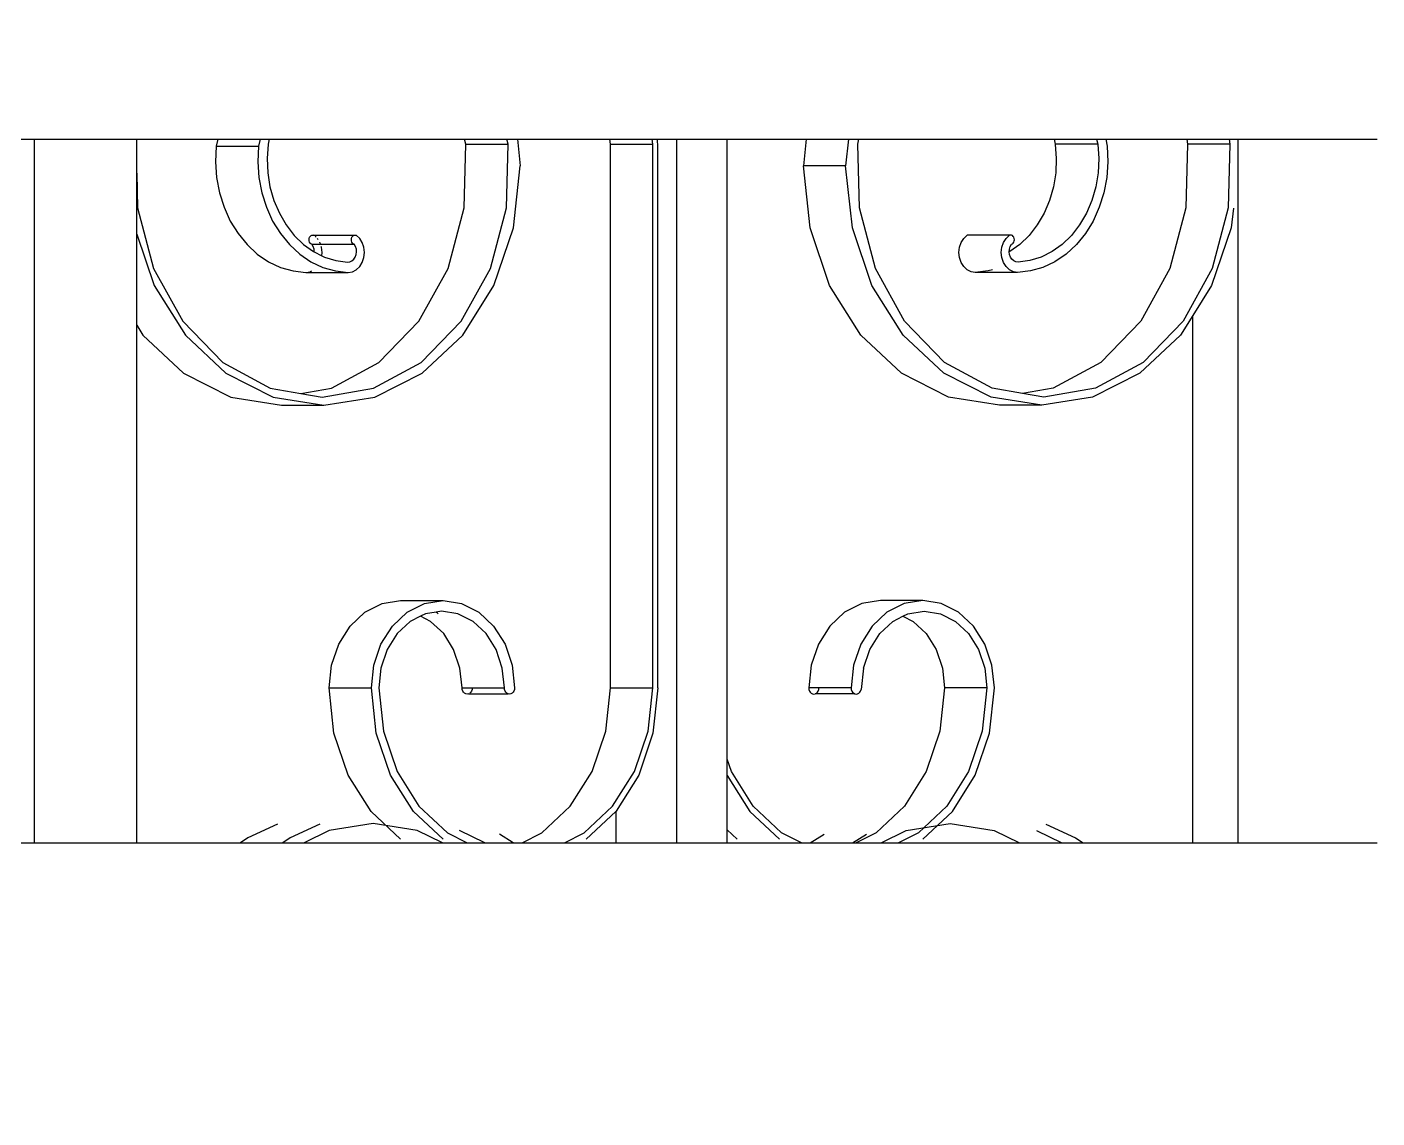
# Model space of a CAD drawing. Header units: millimetres. Extents: x 173236 to 801264, y -94969 to 615039.
# Drawn here: x 549297.2 to 549520.8, y -3399.9 to -3219.2 of the extents above; entities that cross this region are included whole.
import ezdxf

# ---------------------------------------------------------------- set-up
doc = ezdxf.new("R2010")
doc.units = ezdxf.units.MM
doc.header["$MEASUREMENT"] = 0
doc.header["$PDMODE"] = 2
for name, color, linetype in [('VOX-A-ANNO-DIMS', 160, 'Continuous'), ('VOX-A-STAIRS-STEPS', 140, 'Continuous'), ('VOX-A-WALL-PATT', 233, 'Continuous')]:
    doc.layers.add(name, color=color, linetype=linetype)
doc.styles.add('1.5 mm Rotis Annotative', font='', dxfattribs={"height": 1.5})
doc.styles.get('1.5 mm Rotis Annotative').set_extended_font_data('Rotis Sans Serif')
doc.dimstyles.new('1.5 mm Rotis Annotative', dxfattribs={"dimtxt": 1.5, "dimasz": 1, "dimexe": 1.5, "dimexo": 0, "dimgap": 1, "dimtad": 1, "dimdec": 0, "dimrnd": 5, "dimzin": 0, "dimdsep": 46, "dimtxsty": '1.5 mm Rotis Annotative', "dimblk": 'ARCHTICK', "dimcen": 0.09, "dimdle": 1, "dimadec": 0, "dimazin": 0, "dimtfac": 1, "dimtdec": 0, "dimtofl": 0, "dimtmove": 1, "dimatfit": 3, "dimfxl": 2, "dimfxlon": 1, "dimtolj": 1, "dimtzin": 0, "dimarcsym": 0})

# ---------------------------------------------------------------- blocks, each defined once
blk = doc.blocks.new('SS')
at = {"layer": 'VOX-A-WALL-PATT'}
for p, q in [((292974.99, -1999.25), (292952.56, -1999.25)), ((292974.99, -2113.03), (292974.99, -1999.25)), ((292975.79, -1999.25), (292974.99, -1999.25)), ((292976.47, -1999.25), (292975.79, -1999.25)), ((292976.47, -1999.25), (292976.36, -2000.04)), ((292983.32, -1999.25), (292976.47, -1999.25)), ((292983.32, -1999.25), (292983.21, -2000.04)), ((292996.43, -1999.25), (292983.32, -1999.25)), ((292996.43, -1999.25), (292996.19, -2000.38)), ((292997.91, -1999.25), (292996.43, -1999.25)), ((292997.91, -1999.25), (292997.73, -2000.04)), ((293004.76, -1999.25), (292997.91, -1999.25)), ((293004.76, -1999.25), (293004.58, -2000.04)), ((293036.35, -1999.25), (293004.76, -1999.25)), ((293036.53, -2000.04), (293036.35, -1999.25)), ((293038.04, -1999.25), (293036.35, -1999.25)), ((293044.89, -1999.25), (293038.04, -1999.25)), ((293038.04, -1999.25), (293038.49, -2003.56)), ((293057.65, -1999.25), (293044.89, -1999.25)), ((293044.89, -1999.25), (293045.33, -2003.56)), ((293057.65, -2099.49), (293057.65, -1999.25)), ((293065.81, -1999.25), (293057.65, -1999.25)), ((293065.81, -2113.03), (293065.81, -1999.25)), ((293068.94, -1999.25), (293065.81, -1999.25)), ((293068.86, -2000.56), (293068.94, -1999.25)), ((293069.79, -1999.25), (293068.94, -1999.25)), ((293069.68, -2000.04), (293069.79, -1999.25)), ((293076.64, -1999.25), (293069.79, -1999.25)), ((293076.53, -2000.04), (293076.64, -1999.25)), ((293091.58, -1999.25), (293076.64, -1999.25)), ((293091.58, -1999.25), (293091.13, -2003.56)), ((293093.27, -1999.25), (293091.58, -1999.25)), ((293093.08, -2000.04), (293093.27, -1999.25)), ((293100.11, -1999.25), (293093.27, -1999.25)), ((293099.93, -2000.04), (293100.11, -1999.25)), ((293131.7, -1999.25), (293100.11, -1999.25)), ((293131.7, -1999.25), (293131.89, -2000.04)), ((293133.19, -1999.25), (293131.7, -1999.25)), ((293133.19, -1999.25), (293133.43, -2000.38)), ((293140.04, -1999.25), (293133.19, -1999.25)), ((293140.04, -1999.25), (293140.28, -2000.38)), ((293149.8, -1999.25), (293140.04, -1999.25)), ((293151.49, -1999.25), (293149.8, -1999.25)), ((293153.14, -1999.25), (293151.49, -1999.25)), ((293166.19, -1999.25), (293153.14, -1999.25)), ((293153.14, -2004.73), (293153.14, -1999.25)), ((293169.69, -1999.25), (293166.19, -1999.25)), ((293169.69, -2113.03), (293169.69, -1999.25)), ((293180.48, -1999.25), (293169.69, -1999.25)), ((292976.36, -2000.04), (292976.63, -2010.34)), ((292976.36, -2000.04), (292983.21, -2000.04)), ((292983.21, -2000.04), (292983.48, -2010.34)), ((292996.19, -2000.38), (292996.08, -2002.91)), ((292997.73, -2000.04), (292997.57, -2002.36)), ((292997.73, -2000.04), (293004.58, -2000.04)), ((293004.58, -2000.04), (293004.42, -2002.36)), ((293036.26, -2010.34), (293036.53, -2000.04)), ((293068.86, -2087.98), (293068.86, -2000.56)), ((293076.53, -2000.04), (293069.68, -2000.04)), ((293069.68, -2087.98), (293069.68, -2000.04)), ((293076.53, -2087.98), (293076.53, -2000.04)), ((293099.93, -2000.04), (293093.08, -2000.04)), ((293093.35, -2010.34), (293093.08, -2000.04)), ((293100.2, -2010.34), (293099.93, -2000.04)), ((293131.89, -2000.04), (293132.05, -2002.36)), ((293140.28, -2000.38), (293133.43, -2000.38)), ((293133.43, -2000.38), (293133.54, -2002.91)), ((293140.28, -2000.38), (293140.39, -2002.91)), ((292996.08, -2002.91), (292996.26, -2005.43)), ((292997.57, -2002.36), (292997.67, -2004.68)), ((293004.42, -2002.36), (293004.52, -2004.68)), ((293037.4, -2013.58), (293038.49, -2003.56)), ((293038.49, -2003.56), (293045.33, -2003.56)), ((293044.25, -2013.58), (293045.33, -2003.56)), ((293092.21, -2013.58), (293091.13, -2003.56)), ((293132.05, -2002.36), (293131.95, -2004.68)), ((293133.54, -2002.91), (293133.36, -2005.43)), ((293140.39, -2002.91), (293140.21, -2005.43)), ((292996.26, -2005.43), (292996.72, -2007.91)), ((292997.67, -2004.68), (292998.04, -2006.96)), ((293004.52, -2004.68), (293004.89, -2006.96)), ((293131.95, -2004.68), (293131.58, -2006.96)), ((293133.36, -2005.43), (293132.89, -2007.91)), ((293140.21, -2005.43), (293139.74, -2007.91)), ((293153.14, -2004.73), (293152.99, -2010.34)), ((293153.14, -2014.6), (293153.14, -2004.73)), ((292996.72, -2007.91), (292997.47, -2010.27)), ((292998.04, -2006.96), (292998.67, -2009.16)), ((293004.89, -2006.96), (293005.52, -2009.16)), ((293131.58, -2006.96), (293130.95, -2009.16)), ((293132.89, -2007.91), (293132.15, -2010.27)), ((293139.74, -2007.91), (293139, -2010.27)), ((292975.79, -2010.39), (292976.14, -2013.58)), ((292976.63, -2010.34), (292979.22, -2020.15)), ((292983.48, -2010.34), (292986.07, -2020.15)), ((292997.47, -2010.27), (292998.47, -2012.49)), ((292998.67, -2009.16), (292999.54, -2011.23)), ((293005.52, -2009.16), (293006.39, -2011.23)), ((293033.67, -2020.15), (293036.26, -2010.34)), ((293095.94, -2020.15), (293093.35, -2010.34)), ((293102.79, -2020.15), (293100.2, -2010.34)), ((293130.95, -2009.16), (293130.07, -2011.23)), ((293132.15, -2010.27), (293131.15, -2012.49)), ((293139, -2010.27), (293138, -2012.49)), ((293152.99, -2010.34), (293150.4, -2020.15)), ((292998.47, -2012.49), (292999.72, -2014.52)), ((292999.54, -2011.23), (293000.65, -2013.12)), ((293006.39, -2011.23), (293007.5, -2013.12)), ((293130.07, -2011.23), (293128.97, -2013.12)), ((293131.15, -2012.49), (293129.9, -2014.52)), ((293138, -2012.49), (293136.75, -2014.52)), ((292976.14, -2013.58), (292979.31, -2022.93)), ((292999.72, -2014.52), (293001.18, -2016.31)), ((293000.65, -2013.12), (293001.96, -2014.81)), ((293001.96, -2014.81), (293003.45, -2016.26)), ((293007.5, -2013.12), (293008.81, -2014.81)), ((293008.81, -2014.81), (293010.3, -2016.26)), ((293011.29, -2015.12), (293011.39, -2014.97)), ((293011.39, -2014.97), (293011.52, -2014.85)), ((293011.52, -2014.85), (293011.67, -2014.77)), ((293011.67, -2014.77), (293011.84, -2014.75)), ((293011.84, -2014.75), (293012, -2014.78)), ((293012, -2014.78), (293018.52, -2014.77)), ((293012.54, -2015.29), (293012, -2014.78)), ((293018.52, -2014.77), (293018.68, -2014.75)), ((293018.68, -2014.75), (293018.85, -2014.78)), ((293019.39, -2015.29), (293018.85, -2014.78)), ((293034.24, -2022.93), (293037.4, -2013.58)), ((293041.09, -2022.93), (293044.25, -2013.58)), ((293095.38, -2022.93), (293092.21, -2013.58)), ((293117.07, -2015.29), (293117.62, -2014.78)), ((293117.78, -2014.75), (293117.62, -2014.78)), ((293117.95, -2014.78), (293117.78, -2014.75)), ((293124.47, -2014.78), (293117.95, -2014.78)), ((293118.1, -2014.85), (293117.95, -2014.78)), ((293118.23, -2014.97), (293118.1, -2014.85)), ((293118.33, -2015.12), (293118.23, -2014.97)), ((293124.1, -2015.12), (293124.27, -2014.97)), ((293124.39, -2014.85), (293124.47, -2014.78)), ((293124.63, -2014.75), (293124.47, -2014.78)), ((293124.79, -2014.77), (293124.63, -2014.75)), ((293124.94, -2014.85), (293124.79, -2014.77)), ((293125.08, -2014.97), (293124.94, -2014.85)), ((293125.18, -2015.12), (293125.08, -2014.97)), ((293127.66, -2014.81), (293126.17, -2016.26)), ((293128.97, -2013.12), (293127.66, -2014.81)), ((293129.9, -2014.52), (293128.44, -2016.31)), ((293136.75, -2014.52), (293135.28, -2016.31)), ((293153.14, -2014.6), (293150.31, -2022.93)), ((293153.14, -2029.33), (293153.14, -2014.6)), ((293001.18, -2016.31), (293002.84, -2017.84)), ((293003.45, -2016.26), (293005.09, -2017.44)), ((293010.3, -2016.26), (293011.94, -2017.44)), ((293011.2, -2015.51), (293011.23, -2015.31)), ((293011.22, -2015.71), (293011.2, -2015.51)), ((293011.28, -2015.89), (293011.22, -2015.71)), ((293011.23, -2015.31), (293011.29, -2015.12)), ((293011.38, -2016.05), (293011.28, -2015.89)), ((293011.51, -2016.17), (293011.38, -2016.05)), ((293011.66, -2016.25), (293011.51, -2016.17)), ((293011.88, -2016.62), (293011.66, -2016.25)), ((293012.01, -2017.04), (293011.88, -2016.62)), ((293012.04, -2017.48), (293012.01, -2017.04)), ((293012.96, -2015.96), (293012.54, -2015.29)), ((293013.23, -2016.73), (293012.96, -2015.96)), ((293013.32, -2017.57), (293013.23, -2016.73)), ((293019.81, -2015.96), (293019.39, -2015.29)), ((293020.08, -2016.73), (293019.81, -2015.96)), ((293020.17, -2017.57), (293020.08, -2016.73)), ((293116.3, -2017.57), (293116.39, -2016.73)), ((293116.39, -2016.73), (293116.65, -2015.96)), ((293116.65, -2015.96), (293117.07, -2015.29)), ((293117.58, -2017.48), (293117.61, -2017.04)), ((293117.61, -2017.04), (293117.74, -2016.62)), ((293117.74, -2016.62), (293117.96, -2016.25)), ((293117.96, -2016.25), (293118.11, -2016.17)), ((293124.81, -2016.25), (293117.96, -2016.25)), ((293118.11, -2016.17), (293118.24, -2016.05)), ((293118.24, -2016.05), (293118.33, -2015.89)), ((293118.39, -2015.31), (293118.33, -2015.12)), ((293118.33, -2015.89), (293118.4, -2015.71)), ((293118.42, -2015.51), (293118.39, -2015.31)), ((293118.4, -2015.71), (293118.42, -2015.51)), ((293123.15, -2017.57), (293123.24, -2016.73)), ((293123.24, -2016.73), (293123.28, -2016.62)), ((293123.43, -2016.17), (293123.5, -2015.96)), ((293123.5, -2015.96), (293123.54, -2015.89)), ((293123.79, -2015.51), (293123.91, -2015.31)), ((293124.42, -2017.48), (293124.46, -2017.04)), ((293124.46, -2017.04), (293124.59, -2016.62)), ((293126.17, -2016.26), (293124.53, -2017.44)), ((293124.59, -2016.62), (293124.81, -2016.25)), ((293124.81, -2016.25), (293124.96, -2016.17)), ((293124.96, -2016.17), (293125.09, -2016.05)), ((293125.09, -2016.05), (293125.18, -2015.89)), ((293125.24, -2015.31), (293125.18, -2015.12)), ((293125.18, -2015.89), (293125.24, -2015.71)), ((293125.26, -2015.51), (293125.24, -2015.31)), ((293125.24, -2015.71), (293125.26, -2015.51)), ((293128.44, -2016.31), (293126.78, -2017.84)), ((293135.28, -2016.31), (293133.63, -2017.84)), ((293002.84, -2017.84), (293004.65, -2019.08)), ((293004.65, -2019.08), (293006.59, -2019.99)), ((293005.09, -2017.44), (293006.85, -2018.32)), ((293006.85, -2018.32), (293008.7, -2018.89)), ((293008.7, -2018.89), (293010.59, -2019.15)), ((293010.59, -2019.15), (293010.96, -2019.1)), ((293010.96, -2019.1), (293011.3, -2018.94)), ((293011.23, -2018.89), (293011.3, -2018.94)), ((293011.3, -2018.94), (293011.6, -2018.68)), ((293011.6, -2018.68), (293011.83, -2018.33)), ((293011.83, -2018.33), (293011.98, -2017.92)), ((293011.94, -2017.44), (293012.04, -2017.48)), ((293011.98, -2017.92), (293012.04, -2017.48)), ((293012.54, -2019.85), (293012.96, -2019.18)), ((293012.96, -2019.18), (293013.23, -2018.4)), ((293013.23, -2018.4), (293013.32, -2017.57)), ((293019.39, -2019.85), (293019.81, -2019.18)), ((293019.81, -2019.18), (293020.08, -2018.4)), ((293020.08, -2018.4), (293020.17, -2017.57)), ((293116.39, -2018.4), (293116.3, -2017.57)), ((293116.65, -2019.18), (293116.39, -2018.4)), ((293117.07, -2019.85), (293116.65, -2019.18)), ((293117.63, -2017.92), (293117.58, -2017.48)), ((293117.79, -2018.33), (293117.63, -2017.92)), ((293118.02, -2018.68), (293117.79, -2018.33)), ((293118.32, -2018.94), (293118.02, -2018.68)), ((293118.66, -2019.1), (293118.32, -2018.94)), ((293119.02, -2019.15), (293118.66, -2019.1)), ((293120.92, -2018.89), (293119.02, -2019.15)), ((293122.76, -2018.32), (293120.92, -2018.89)), ((293123.21, -2018.1), (293122.76, -2018.32)), ((293124.97, -2019.08), (293123.03, -2019.99)), ((293123.21, -2018.1), (293123.15, -2017.57)), ((293124.42, -2017.48), (293123.21, -2018.1)), ((293124.53, -2017.44), (293124.42, -2017.48)), ((293126.78, -2017.84), (293124.97, -2019.08)), ((293131.81, -2019.08), (293129.88, -2019.99)), ((293133.63, -2017.84), (293131.81, -2019.08)), ((292979.22, -2020.15), (292983.93, -2028.7)), ((292986.07, -2020.15), (292990.77, -2028.7)), ((293006.59, -2019.99), (293008.61, -2020.56)), ((293008.61, -2020.56), (293010.68, -2020.79)), ((293010.68, -2020.79), (293011.36, -2020.68)), ((293010.68, -2020.79), (293017.53, -2020.79)), ((293011.36, -2020.68), (293012, -2020.36)), ((293012, -2020.36), (293012.54, -2019.85)), ((293014.74, -2020.36), (293015.46, -2020.56)), ((293015.46, -2020.56), (293017.53, -2020.79)), ((293017.53, -2020.79), (293018.21, -2020.68)), ((293018.21, -2020.68), (293018.85, -2020.36)), ((293018.85, -2020.36), (293019.39, -2019.85)), ((293028.97, -2028.7), (293033.67, -2020.15)), ((293100.65, -2028.7), (293095.94, -2020.15)), ((293107.5, -2028.7), (293102.79, -2020.15)), ((293117.62, -2020.36), (293117.07, -2019.85)), ((293118.26, -2020.68), (293117.62, -2020.36)), ((293118.94, -2020.79), (293118.26, -2020.68)), ((293121.01, -2020.56), (293118.94, -2020.79)), ((293125.79, -2020.79), (293118.94, -2020.79)), ((293123.03, -2019.99), (293121.01, -2020.56)), ((293125.1, -2020.68), (293124.88, -2020.56)), ((293125.79, -2020.79), (293125.1, -2020.68)), ((293127.86, -2020.56), (293125.79, -2020.79)), ((293129.88, -2019.99), (293127.86, -2020.56)), ((293150.4, -2020.15), (293145.69, -2028.7)), ((292979.31, -2022.93), (292982.36, -2027.78)), ((293029.2, -2030.95), (293034.24, -2022.93)), ((293036.05, -2030.95), (293041.09, -2022.93)), ((293100.42, -2030.95), (293095.38, -2022.93)), ((293150.31, -2022.93), (293145.27, -2030.95)), ((292982.36, -2113.03), (292982.36, -2027.78)), ((292982.36, -2027.78), (292984.35, -2030.95)), ((292983.93, -2028.7), (292990.38, -2035.34)), ((292990.77, -2028.7), (292997.23, -2035.34)), ((293022.51, -2035.34), (293028.97, -2028.7)), ((293107.11, -2035.34), (293100.65, -2028.7)), ((293113.96, -2035.34), (293107.5, -2028.7)), ((293145.69, -2028.7), (293139.23, -2035.34)), ((293153.14, -2029.33), (293152.12, -2030.95)), ((293153.14, -2113.03), (293153.14, -2029.33)), ((292984.35, -2030.95), (292990.91, -2037.1)), ((293022.63, -2037.1), (293029.2, -2030.95)), ((293029.48, -2037.1), (293036.05, -2030.95)), ((293106.99, -2037.1), (293100.42, -2030.95)), ((293145.27, -2030.95), (293138.7, -2037.1)), ((293152.12, -2030.95), (293145.55, -2037.1)), ((292990.38, -2035.34), (292998.09, -2039.53)), ((292997.23, -2035.34), (293004.94, -2039.53)), ((293014.8, -2039.53), (293022.51, -2035.34)), ((293114.82, -2039.53), (293107.11, -2035.34)), ((293121.66, -2039.53), (293113.96, -2035.34)), ((293139.23, -2035.34), (293131.53, -2039.53)), ((292990.91, -2037.1), (292998.56, -2040.97)), ((293014.98, -2040.97), (293022.63, -2037.1)), ((293021.83, -2040.97), (293029.48, -2037.1)), ((293114.64, -2040.97), (293106.99, -2037.1)), ((293138.7, -2037.1), (293131.06, -2040.97)), ((293145.55, -2037.1), (293137.9, -2040.97)), ((292998.09, -2039.53), (293006.45, -2040.97)), ((292998.56, -2040.97), (293006.77, -2042.29)), ((293004.94, -2039.53), (293009.87, -2040.38)), ((293006.45, -2040.97), (293009.87, -2040.38)), ((293006.77, -2042.29), (293014.98, -2040.97)), ((293009.87, -2040.38), (293014.8, -2039.53)), ((293013.62, -2042.29), (293021.83, -2040.97)), ((293122.85, -2042.29), (293114.64, -2040.97)), ((293123.17, -2040.97), (293114.82, -2039.53)), ((293126.6, -2040.38), (293121.66, -2039.53)), ((293131.06, -2040.97), (293122.85, -2042.29)), ((293126.6, -2040.38), (293123.17, -2040.97)), ((293131.53, -2039.53), (293126.6, -2040.38)), ((293137.9, -2040.97), (293129.7, -2042.29)), ((293006.77, -2042.29), (293013.62, -2042.29)), ((293129.7, -2042.29), (293122.85, -2042.29)), ((293023.02, -2074.32), (293026.02, -2073.84)), ((293026.02, -2073.84), (293029.02, -2074.32)), ((293026.02, -2073.84), (293032.87, -2073.84)), ((293032.87, -2073.84), (293035.87, -2074.32)), ((293103.6, -2073.84), (293100.6, -2074.32)), ((293110.45, -2073.84), (293103.6, -2073.84)), ((293106.59, -2074.32), (293103.6, -2073.84)), ((293113.44, -2074.32), (293110.45, -2073.84)), ((293017.83, -2077.98), (293020.23, -2075.73)), ((293020.23, -2075.73), (293023.02, -2074.32)), ((293023.17, -2076), (293020.72, -2077.24)), ((293025.79, -2075.58), (293023.17, -2076)), ((293028.42, -2076), (293025.79, -2075.58)), ((293029.22, -2076.41), (293028.42, -2076)), ((293029.02, -2074.32), (293031.81, -2075.73)), ((293031.81, -2075.73), (293034.21, -2077.98)), ((293035.87, -2074.32), (293038.66, -2075.73)), ((293038.66, -2075.73), (293041.06, -2077.98)), ((293097.81, -2075.73), (293095.41, -2077.98)), ((293100.6, -2074.32), (293097.81, -2075.73)), ((293098.75, -2077.24), (293101.2, -2076)), ((293101.2, -2076), (293103.82, -2075.58)), ((293103.82, -2075.58), (293104.69, -2075.72)), ((293104.66, -2075.73), (293104.37, -2076)), ((293104.69, -2075.72), (293104.66, -2075.73)), ((293104.69, -2075.72), (293106.45, -2076)), ((293106.45, -2076), (293107.25, -2076.41)), ((293109.39, -2075.73), (293106.59, -2074.32)), ((293111.78, -2077.98), (293109.39, -2075.73)), ((293116.24, -2075.73), (293113.44, -2074.32)), ((293118.63, -2077.98), (293116.24, -2075.73)), ((293015.99, -2080.91), (293017.83, -2077.98)), ((293020.72, -2077.24), (293018.61, -2079.21)), ((293027.57, -2077.24), (293025.46, -2079.21)), ((293029.22, -2076.41), (293027.57, -2077.24)), ((293030.87, -2077.24), (293029.22, -2076.41)), ((293032.97, -2079.21), (293030.87, -2077.24)), ((293034.21, -2077.98), (293036.05, -2080.91)), ((293041.06, -2077.98), (293042.9, -2080.91)), ((293095.41, -2077.98), (293093.57, -2080.91)), ((293096.64, -2079.21), (293098.75, -2077.24)), ((293103.49, -2079.21), (293105.6, -2077.24)), ((293105.6, -2077.24), (293107.25, -2076.41)), ((293107.25, -2076.41), (293108.9, -2077.24)), ((293108.9, -2077.24), (293111, -2079.21)), ((293113.63, -2080.91), (293111.78, -2077.98)), ((293120.47, -2080.91), (293118.63, -2077.98)), ((293018.61, -2079.21), (293017, -2081.78)), ((293025.46, -2079.21), (293023.85, -2081.78)), ((293034.59, -2081.78), (293032.97, -2079.21)), ((293095.03, -2081.78), (293096.64, -2079.21)), ((293101.88, -2081.78), (293103.49, -2079.21)), ((293111, -2079.21), (293112.62, -2081.78)), ((293014.84, -2084.32), (293015.99, -2080.91)), ((293017, -2081.78), (293015.99, -2084.77)), ((293023.85, -2081.78), (293022.84, -2084.77)), ((293035.6, -2084.77), (293034.59, -2081.78)), ((293036.05, -2080.91), (293037.21, -2084.32)), ((293042.9, -2080.91), (293044.06, -2084.32)), ((293093.57, -2080.91), (293092.41, -2084.32)), ((293094.02, -2084.77), (293095.03, -2081.78)), ((293100.86, -2084.77), (293101.88, -2081.78)), ((293112.62, -2081.78), (293113.63, -2084.77)), ((293114.78, -2084.32), (293113.63, -2080.91)), ((293121.63, -2084.32), (293120.47, -2080.91)), ((293014.44, -2087.98), (293014.84, -2084.32)), ((293015.99, -2084.77), (293015.64, -2087.98)), ((293022.84, -2084.77), (293022.49, -2087.98)), ((293035.6, -2084.77), (293035.98, -2088.24)), ((293037.21, -2084.32), (293037.6, -2087.98)), ((293044.06, -2084.32), (293044.45, -2087.98)), ((293092.41, -2084.32), (293092.02, -2087.98)), ((293093.67, -2087.98), (293094.02, -2084.77)), ((293100.52, -2087.98), (293100.86, -2084.77)), ((293113.63, -2084.77), (293113.98, -2087.98)), ((293115.18, -2087.98), (293114.78, -2084.32)), ((293122.03, -2087.98), (293121.63, -2084.32)), ((293015.23, -2095.3), (293014.44, -2087.98)), ((293015.64, -2087.98), (293022.49, -2087.98)), ((293015.64, -2087.98), (293016.4, -2094.98)), ((293022.49, -2087.98), (293023.24, -2094.98)), ((293036.06, -2088.49), (293035.98, -2088.24)), ((293036.19, -2088.69), (293036.06, -2088.49)), ((293036.36, -2088.85), (293036.19, -2088.69)), ((293036.56, -2088.96), (293036.36, -2088.85)), ((293036.77, -2088.99), (293036.56, -2088.96)), ((293036.99, -2088.96), (293036.77, -2088.99)), ((293037.19, -2088.85), (293036.99, -2088.96)), ((293036.99, -2088.96), (293043.41, -2088.96)), ((293037.36, -2088.69), (293037.19, -2088.85)), ((293037.49, -2088.49), (293037.36, -2088.69)), ((293037.57, -2088.24), (293037.49, -2088.49)), ((293037.6, -2087.98), (293037.57, -2088.24)), ((293037.6, -2087.98), (293042.8, -2087.98)), ((293042.83, -2088.24), (293042.8, -2087.98)), ((293042.8, -2087.98), (293044.45, -2087.98)), ((293042.91, -2088.49), (293042.83, -2088.24)), ((293043.04, -2088.69), (293042.91, -2088.49)), ((293043.21, -2088.85), (293043.04, -2088.69)), ((293043.62, -2088.99), (293043.41, -2088.96)), ((293043.84, -2088.96), (293043.62, -2088.99)), ((293044.04, -2088.85), (293043.84, -2088.96)), ((293044.21, -2088.69), (293044.04, -2088.85)), ((293044.34, -2088.49), (293044.21, -2088.69)), ((293044.42, -2088.24), (293044.34, -2088.49)), ((293044.45, -2087.98), (293044.42, -2088.24)), ((293068.86, -2087.98), (293069.65, -2095.3)), ((293076.53, -2087.98), (293069.68, -2087.98)), ((293070.44, -2094.98), (293069.68, -2087.98)), ((293077.29, -2094.98), (293076.53, -2087.98)), ((293092.02, -2087.98), (293092.05, -2088.24)), ((293092.05, -2088.24), (293092.13, -2088.49)), ((293092.13, -2088.49), (293092.26, -2088.69)), ((293092.26, -2088.69), (293092.43, -2088.85)), ((293092.43, -2088.85), (293092.63, -2088.96)), ((293092.63, -2088.96), (293092.84, -2088.99)), ((293092.84, -2088.99), (293093.06, -2088.96)), ((293093.06, -2088.96), (293093.26, -2088.85)), ((293099.48, -2088.96), (293093.06, -2088.96)), ((293093.26, -2088.85), (293093.43, -2088.69)), ((293093.43, -2088.69), (293093.56, -2088.49)), ((293093.56, -2088.49), (293093.64, -2088.24)), ((293093.64, -2088.24), (293093.67, -2087.98)), ((293098.87, -2087.98), (293093.67, -2087.98)), ((293098.87, -2087.98), (293098.89, -2088.24)), ((293100.52, -2087.98), (293098.87, -2087.98)), ((293098.89, -2088.24), (293098.98, -2088.49)), ((293098.98, -2088.49), (293099.11, -2088.69)), ((293099.11, -2088.69), (293099.28, -2088.85)), ((293099.48, -2088.96), (293099.69, -2088.99)), ((293099.69, -2088.99), (293099.91, -2088.96)), ((293099.91, -2088.96), (293100.11, -2088.85)), ((293100.11, -2088.85), (293100.28, -2088.69)), ((293100.28, -2088.69), (293100.41, -2088.49)), ((293100.41, -2088.49), (293100.49, -2088.24)), ((293100.49, -2088.24), (293100.52, -2087.98)), ((293113.98, -2087.98), (293113.22, -2094.98)), ((293114.39, -2095.3), (293115.18, -2087.98)), ((293122.03, -2087.98), (293115.18, -2087.98)), ((293121.24, -2095.3), (293122.03, -2087.98)), ((293017.54, -2102.12), (293015.23, -2095.3)), ((293016.4, -2094.98), (293018.61, -2101.5)), ((293023.24, -2094.98), (293025.46, -2101.5)), ((293069.65, -2095.3), (293071.96, -2102.12)), ((293072.65, -2101.5), (293070.44, -2094.98)), ((293079.5, -2101.5), (293077.29, -2094.98)), ((293113.22, -2094.98), (293111.01, -2101.5)), ((293112.07, -2102.12), (293114.39, -2095.3)), ((293118.92, -2102.12), (293121.24, -2095.3)), ((293056.97, -2101.5), (293057.65, -2099.49)), ((293057.65, -2102.13), (293057.65, -2099.49)), ((293021.22, -2107.98), (293017.54, -2102.12)), ((293018.61, -2101.5), (293022.13, -2107.11)), ((293025.46, -2101.5), (293028.98, -2107.11)), ((293053.45, -2107.11), (293056.97, -2101.5)), ((293057.65, -2102.13), (293053.98, -2107.98)), ((293057.65, -2110.95), (293057.65, -2102.13)), ((293071.96, -2102.12), (293075.59, -2107.9)), ((293076.17, -2107.11), (293072.65, -2101.5)), ((293083.02, -2107.11), (293079.5, -2101.5)), ((293111.01, -2101.5), (293107.49, -2107.11)), ((293108.39, -2107.98), (293112.07, -2102.12)), ((293115.24, -2107.98), (293118.92, -2102.12)), ((293026.02, -2112.47), (293021.22, -2107.98)), ((293022.13, -2107.11), (293026.71, -2111.4)), ((293028.98, -2107.11), (293033.56, -2111.4)), ((293048.86, -2111.4), (293053.45, -2107.11)), ((293053.98, -2107.98), (293049.18, -2112.47)), ((293075.59, -2113.03), (293075.59, -2107.9)), ((293075.59, -2107.9), (293075.64, -2107.98)), ((293075.64, -2107.98), (293080.44, -2112.47)), ((293080.76, -2111.4), (293076.17, -2107.11)), ((293087.61, -2111.4), (293083.02, -2107.11)), ((293107.49, -2107.11), (293102.9, -2111.4)), ((293103.6, -2112.47), (293108.39, -2107.98)), ((293110.45, -2112.47), (293115.24, -2107.98)), ((293006.09, -2110.02), (293001.32, -2112.25)), ((293007.6, -2111.03), (293003.54, -2113.03)), ((293014.45, -2111.03), (293010.39, -2113.03)), ((293021.57, -2109.92), (293014.45, -2111.03)), ((293028.69, -2111.03), (293021.57, -2109.92)), ((293032.76, -2113.03), (293028.69, -2111.03)), ((293057.65, -2110.95), (293056.03, -2112.47)), ((293057.65, -2113.03), (293057.65, -2110.95)), ((293096.86, -2113.03), (293100.93, -2111.03)), ((293103.71, -2113.03), (293107.78, -2111.03)), ((293107.78, -2111.03), (293114.9, -2109.92)), ((293114.9, -2109.92), (293122.02, -2111.03)), ((293122.02, -2111.03), (293126.08, -2113.03)), ((293123.53, -2110.02), (293128.3, -2112.25)), ((293130.38, -2110.02), (293135.15, -2112.25)), ((292974.99, -2113.03), (292952.56, -2113.03)), ((292982.36, -2113.03), (292974.99, -2113.03)), ((293000.09, -2113.03), (292982.36, -2113.03)), ((293001.32, -2112.25), (293000.09, -2113.03)), ((293003.54, -2113.03), (293000.09, -2113.03)), ((293010.39, -2113.03), (293003.54, -2113.03)), ((293032.76, -2113.03), (293010.39, -2113.03)), ((293026.71, -2111.4), (293029.92, -2113.03)), ((293037.36, -2113.03), (293032.76, -2113.03)), ((293033.56, -2111.4), (293036.77, -2113.03)), ((293037.36, -2113.03), (293035.13, -2111.63)), ((293044.2, -2113.03), (293037.36, -2113.03)), ((293044.2, -2113.03), (293041.97, -2111.63)), ((293057.65, -2113.03), (293044.2, -2113.03)), ((293045.65, -2113.03), (293048.86, -2111.4)), ((293065.81, -2113.03), (293057.65, -2113.03)), ((293075.59, -2113.03), (293065.81, -2113.03)), ((293092.26, -2113.03), (293075.59, -2113.03)), ((293083.96, -2113.03), (293080.76, -2111.4)), ((293090.81, -2113.03), (293087.61, -2111.4)), ((293092.26, -2113.03), (293094.49, -2111.63)), ((293096.86, -2113.03), (293092.26, -2113.03)), ((293103.71, -2113.03), (293096.86, -2113.03)), ((293102.9, -2111.4), (293099.7, -2113.03)), ((293126.08, -2113.03), (293103.71, -2113.03)), ((293129.53, -2113.03), (293126.08, -2113.03)), ((293128.3, -2112.25), (293129.53, -2113.03)), ((293136.37, -2113.03), (293129.53, -2113.03)), ((293135.15, -2112.25), (293136.37, -2113.03)), ((293149.8, -2113.03), (293136.37, -2113.03)), ((293151.49, -2113.03), (293149.8, -2113.03)), ((293153.14, -2113.03), (293151.49, -2113.03)), ((293166.19, -2113.03), (293153.14, -2113.03)), ((293169.69, -2113.03), (293166.19, -2113.03)), ((293180.48, -2113.03), (293169.69, -2113.03))]:
    blk.add_line(p, q, dxfattribs=at)
blk = doc.blocks.new('_ArchTick')
at = {"color": 0, "linetype": 'ByBlock', "const_width": 0.15}
blk.add_lwpolyline([(-0.5, -0.5), (0.5, 0.5)], dxfattribs=at)
blk = doc.blocks.new('*D661')
at = {"layer": 'Defpoints', "color": 0, "transparency": 16777216}
for p in [(537437.71, -1723.82), (553695.97, -1723.82), (547999.44, -4473.82)]:
    blk.add_point(p, dxfattribs=at)
at = {"layer": 'VOX-A-ANNO-DIMS', "color": 0, "lineweight": -2, "transparency": 16777216}
for p, q in [((537437.71, -4573.82), (537437.71, -1623.82)), ((537637.71, -1723.82), (537287.71, -1723.82)), ((537637.71, -4473.82), (537287.71, -4473.82))]:
    blk.add_line(p, q, dxfattribs=at)
at = {"layer": 'VOX-A-ANNO-DIMS', "color": 0, "lineweight": -2, "transparency": 16777216, "xscale": 100, "yscale": 100, "zscale": 100}
for p, rotation in [((537437.71, -1723.82), 90), ((537437.71, -4473.82), 270)]:
    blk.add_blockref('_ArchTick', p, dxfattribs=dict(at, rotation=rotation))
at = {"layer": 'VOX-A-ANNO-DIMS', "color": 0, "transparency": 16777216, "insert": (537261.51, -3098.82), "char_height": 150, "attachment_point": 5, "rotation": 90, "style": '1.5 mm Rotis Annotative'}
blk.add_mtext('\\A1;2750', dxfattribs=at)
blk = doc.blocks.new('*D665')
at = {"layer": 'Defpoints', "color": 0, "transparency": 16777216}
for p in [(641539.18, 61543.32), (642299.94, 61543.32), (642299.94, 61417.89), (536630.73, -523.82), (560469.09, -523.82), (547516.89, -20473.82)]:
    blk.add_point(p, dxfattribs=at)
at = {"layer": 'VOX-A-ANNO-DIMS', "color": 0, "lineweight": -2, "transparency": 16777216}
for p, q in [((641539.18, 61543.32), (641539.18, 61267.89)), ((642299.94, 61543.32), (642299.94, 61267.89)), ((641439.18, 61417.89), (642399.94, 61417.89)), ((536630.73, -20573.82), (536630.73, -423.82)), ((536830.73, -523.82), (536480.73, -523.82)), ((536830.73, -20473.82), (536480.73, -20473.82))]:
    blk.add_line(p, q, dxfattribs=at)
at = {"layer": 'VOX-A-ANNO-DIMS', "color": 0, "lineweight": -2, "transparency": 16777216, "xscale": 100, "yscale": 100, "zscale": 100}
for p, rotation in [((641539.18, 61417.89), 180), ((536630.73, -523.82), 90), ((536630.73, -20473.82), 270)]:
    blk.add_blockref('_ArchTick', p, dxfattribs=dict(at, rotation=rotation))
blk.add_blockref('_ArchTick', (642299.94, 61417.89), dxfattribs=at)
at = {"layer": 'VOX-A-ANNO-DIMS', "color": 0, "transparency": 16777216, "insert": (641919.56, 61594.09), "char_height": 150, "attachment_point": 5, "style": '1.5 mm Rotis Annotative'}
blk.add_mtext('\\A1;760', dxfattribs=at)
at = {"layer": 'VOX-A-ANNO-DIMS', "color": 0, "transparency": 16777216, "insert": (536454.54, -10498.82), "char_height": 150, "attachment_point": 5, "rotation": 90, "style": '1.5 mm Rotis Annotative'}
blk.add_mtext('\\A1;19950', dxfattribs=at)

msp = doc.modelspace()

# ---------------------------------------------------------------- block references
at = {"layer": 'VOX-A-STAIRS-STEPS', "xscale": -1.024232788984593, "yscale": 1.024232788984593, "zscale": 1.024232788984593}
msp.add_blockref('SS', (849572.41, -1190.1), dxfattribs=at)

# ---------------------------------------------------------------- dimensions: what is measured, and where the dimension line sits
at = {"layer": 'VOX-A-ANNO-DIMS'}
for base, p1, p2, picture, middle in [((536630.73, -523.82), (547516.89, -20473.82), (560469.09, -523.82), '*D665', (536454.54, -10498.82)), ((537437.71, -1723.82), (547999.44, -4473.82), (553695.97, -1723.82), '*D661', (537261.51, -3098.82))]:
    dim = msp.add_linear_dim(base=base, p1=p1, p2=p2, angle=270, dimstyle='1.5 mm Rotis Annotative', dxfattribs=at)
    dim.commit()
    dim.dimension.update_dxf_attribs({"geometry": picture, "text_midpoint": middle})

doc.saveas('drawing.dxf')
